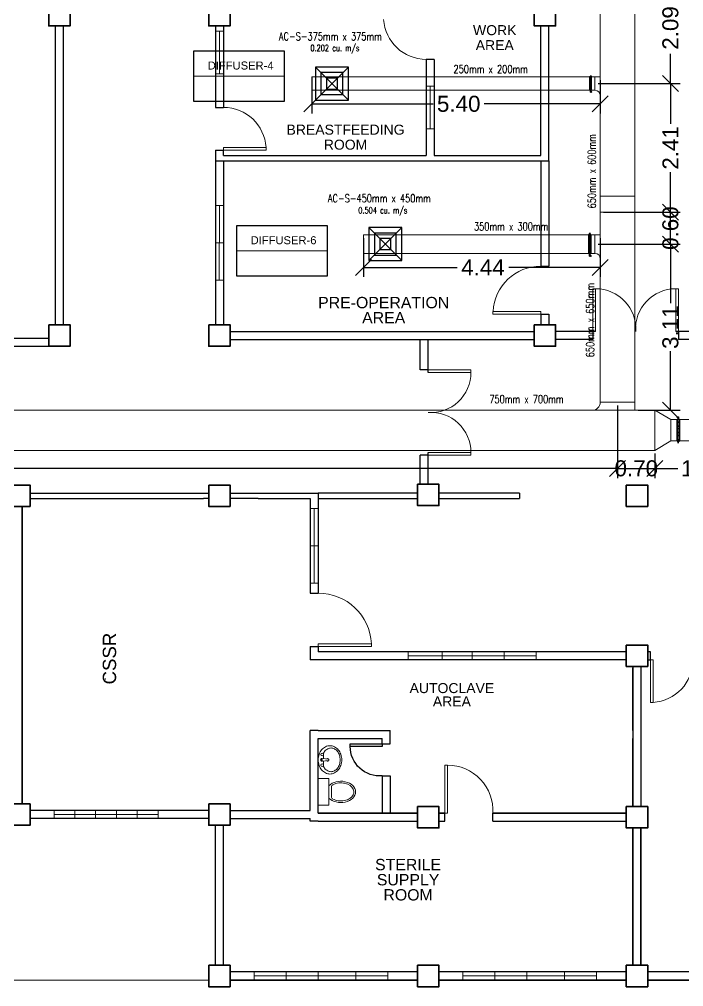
# Model space of a CAD drawing. Header units: millimetres. Extents: x -116 to 421, y 1 to 342.
# Drawn here: x -60.28 to -47.83, y 241.16 to 259.29 of the extents above; entities that cross this region are included whole.
import ezdxf

# ---------------------------------------------------------------- set-up
doc = ezdxf.new("R2010")
doc.units = ezdxf.units.MM
doc.header["$MEASUREMENT"] = 0
for name, color, linetype in [('A.C.VOLUM DAMPER', 7, 'Continuous'), ('diffuser', 7, 'Continuous'), ('ducting label', 7, 'Continuous'), ('label', 7, 'Continuous'), ('Legends', 7, 'Continuous')]:
    doc.layers.add(name, color=color, linetype=linetype)
doc.layers.add('ahu line', color=7, linetype='Continuous', lineweight=20)
doc.styles.add('Arch-Dim', font='simplex.shx', dxfattribs={"width": 0.75})
doc.styles.add('arial', font='arial.ttf')
doc.styles.get("Standard").update_dxf_attribs({"font": 'arial.ttf'})
doc.styles.add('SWISSLT175', font='swissl.ttf', dxfattribs={"height": 0.175})
doc.dimstyles.new('Copy of dimension', dxfattribs={"dimtxt": 0.3, "dimasz": 0.3, "dimexe": 0.18, "dimexo": 0.0625, "dimgap": 0.09, "dimtad": 0, "dimzin": 0, "dimdsep": 46, "dimtxsty": 'Standard', "dimblk": 'OBLIQUE', "dimcen": 0.09, "dimclrd": 256, "dimclre": 256, "dimclrt": 256, "dimadec": 0, "dimazin": 0, "dimtfac": 1, "dimtofl": 0, "dimtmove": 0, "dimatfit": 3, "dimldrblk": 'OBLIQUE', "dimfxl": 1, "dimtolj": 1, "dimtzin": 0, "dimarcsym": 0})

# ---------------------------------------------------------------- blocks, each defined once
blk = doc.blocks.new('door-.60m')
at = {"color": 8, "ltscale": 0.03}
blk.add_lwpolyline([(0, 0), (0.05, 0), (0.05, 0.6), (0, 0.6)], close=True, dxfattribs=at)
blk.add_arc((0.05, 0.048), 0.552, 355.0209, 90, dxfattribs=at)
blk = doc.blocks.new('AC-S-12')
at = {"layer": 'diffuser'}
for p, q in [((-0.15, 0.15), (0.15, -0.15)), ((0.15, 0.15), (-0.15, -0.15)), ((-0.15, 0.15), (-0.15, -0.15)), ((0.15, 0.15), (-0.15, 0.15)), ((-0.1, 0.1), (-0.1, -0.1)), ((0.1, 0.1), (-0.1, 0.1)), ((0.1, -0.1), (0.1, 0.1)), ((0.15, -0.15), (0.15, 0.15)), ((-0.05, 0.05), (-0.05, -0.05)), ((0.05, 0.05), (-0.05, 0.05)), ((0.05, -0.05), (0.05, 0.05)), ((-0.05, -0.05), (0.05, -0.05)), ((-0.15, -0.15), (0.15, -0.15)), ((-0.1, -0.1), (0.1, -0.1))]:
    blk.add_line(p, q, dxfattribs=at)
for points in [[(-0.3582, 0.3582, 0, 0.0447, 0), (-0.2951, 0.295, 0, 0, 0), (-0.15, 0.15, 0, 0, 0)], [(0.3582, 0.3582, 0, 0.0447, 0), (0.2951, 0.295, 0, 0, 0), (0.15, 0.15, 0, 0, 0)], [(-0.3582, -0.3582, 0, 0.0447, 0), (-0.2951, -0.295, 0, 0, 0), (-0.15, -0.15, 0, 0, 0)], [(0.3582, -0.3582, 0, 0.0447, 0), (0.2951, -0.295, 0, 0, 0), (0.15, -0.15, 0, 0, 0)]]:
    blk.add_lwpolyline(points, format="xyseb", dxfattribs=at)
blk = doc.blocks.new('fcu')
at = {"layer": 'diffuser', "color": 7, "xscale": 2.052644456280903, "yscale": 2.052644456280903, "zscale": 2.052644456280903}
blk.add_blockref('AC-S-12', (0, 0), dxfattribs=at)
blk = doc.blocks.new('_Oblique')
at = {"color": 0, "linetype": 'ByBlock', "lineweight": -2}
blk.add_line((-0.5, -0.5), (0.5, 0.5), dxfattribs=at)
blk = doc.blocks.new('*D15')
at = {"layer": 'Defpoints', "color": 0, "transparency": 16777216}
for p in [(-49.066, 252.109), (-79.103, 251.209), (-49.066, 250.87)]:
    blk.add_point(p, dxfattribs=at)
at = {"layer": 'diffuser', "lineweight": -2, "transparency": 16777216}
for p, q in [((-49.066, 252.047), (-49.066, 250.69)), ((-79.103, 251.147), (-79.103, 250.69)), ((-79.103, 250.87), (-64.68, 250.87)), ((-49.066, 250.87), (-63.489, 250.87))]:
    blk.add_line(p, q, dxfattribs=at)
at = {"layer": 'diffuser', "lineweight": -2, "transparency": 16777216, "xscale": 0.3, "yscale": 0.3, "zscale": 0.3, "rotation": 180}
blk.add_blockref('_Oblique', (-79.103, 250.87), dxfattribs=at)
at = {"layer": 'diffuser', "lineweight": -2, "transparency": 16777216, "xscale": 0.3, "yscale": 0.3, "zscale": 0.3}
blk.add_blockref('_Oblique', (-49.066, 250.87), dxfattribs=at)
at = {"layer": 'diffuser', "transparency": 16777216, "insert": (-64.085, 250.87), "char_height": 0.3, "attachment_point": 5}
blk.add_mtext('\\A1;30.04', dxfattribs=at)
blk = doc.blocks.new('*D16')
at = {"layer": 'Defpoints', "color": 0, "transparency": 16777216}
for p in [(-49.066, 252.109), (-48.366, 251.209), (-48.366, 250.87)]:
    blk.add_point(p, dxfattribs=at)
at = {"layer": 'diffuser', "lineweight": -2, "transparency": 16777216}
for p, q in [((-49.066, 252.047), (-49.066, 250.69)), ((-48.366, 251.147), (-48.366, 250.69)), ((-49.066, 250.87), (-48.366, 250.87))]:
    blk.add_line(p, q, dxfattribs=at)
at = {"layer": 'diffuser', "lineweight": -2, "transparency": 16777216, "xscale": 0.3, "yscale": 0.3, "zscale": 0.3, "rotation": 180}
blk.add_blockref('_Oblique', (-49.066, 250.87), dxfattribs=at)
at = {"layer": 'diffuser', "lineweight": -2, "transparency": 16777216, "xscale": 0.3, "yscale": 0.3, "zscale": 0.3}
blk.add_blockref('_Oblique', (-48.366, 250.87), dxfattribs=at)
at = {"layer": 'diffuser', "transparency": 16777216, "insert": (-48.716, 250.87), "char_height": 0.3, "attachment_point": 5}
blk.add_mtext('\\A1;0.70', dxfattribs=at)
blk = doc.blocks.new('*D17')
at = {"layer": 'Defpoints', "color": 0, "transparency": 16777216}
for p in [(-46.575, 251.284), (-48.366, 251.209), (-46.575, 250.87)]:
    blk.add_point(p, dxfattribs=at)
at = {"layer": 'diffuser', "lineweight": -2, "transparency": 16777216}
for p, q in [((-48.366, 251.147), (-48.366, 250.69)), ((-46.575, 251.222), (-46.575, 250.69)), ((-48.366, 250.87), (-47.936, 250.87)), ((-46.575, 250.87), (-47.005, 250.87))]:
    blk.add_line(p, q, dxfattribs=at)
at = {"layer": 'diffuser', "lineweight": -2, "transparency": 16777216, "xscale": 0.3, "yscale": 0.3, "zscale": 0.3, "rotation": 180}
blk.add_blockref('_Oblique', (-48.366, 250.87), dxfattribs=at)
at = {"layer": 'diffuser', "lineweight": -2, "transparency": 16777216, "xscale": 0.3, "yscale": 0.3, "zscale": 0.3}
blk.add_blockref('_Oblique', (-46.575, 250.87), dxfattribs=at)
at = {"layer": 'diffuser', "transparency": 16777216, "insert": (-47.47, 250.87), "char_height": 0.3, "attachment_point": 5}
blk.add_mtext('\\A1;1.79', dxfattribs=at)
blk = doc.blocks.new('*D20')
at = {"layer": 'Defpoints', "color": 0, "transparency": 16777216}
for p in [(-49.491, 255.074), (-48.076, 255.074), (-48.741, 251.959)]:
    blk.add_point(p, dxfattribs=at)
at = {"layer": 'diffuser', "lineweight": -2, "transparency": 16777216}
for p, q in [((-49.428, 255.074), (-47.896, 255.074)), ((-48.076, 255.074), (-48.076, 253.967)), ((-48.076, 251.959), (-48.076, 253.066)), ((-48.678, 251.959), (-47.896, 251.959))]:
    blk.add_line(p, q, dxfattribs=at)
at = {"layer": 'diffuser', "lineweight": -2, "transparency": 16777216, "xscale": 0.3, "yscale": 0.3, "zscale": 0.3}
for p, rotation in [((-48.076, 255.074), 90), ((-48.076, 251.959), 270)]:
    blk.add_blockref('_Oblique', p, dxfattribs=dict(at, rotation=rotation))
at = {"layer": 'diffuser', "transparency": 16777216, "insert": (-48.076, 253.517), "char_height": 0.3, "attachment_point": 5, "rotation": 90}
blk.add_mtext('\\A1;3.11', dxfattribs=at)
blk = doc.blocks.new('*D21')
at = {"layer": 'Defpoints', "color": 0, "transparency": 16777216}
for p in [(-53.831, 255.249), (-49.391, 255.249), (-53.831, 254.638)]:
    blk.add_point(p, dxfattribs=at)
at = {"layer": 'diffuser', "lineweight": -2, "transparency": 16777216}
for p, q in [((-53.831, 255.187), (-53.831, 254.458)), ((-49.391, 255.187), (-49.391, 254.458)), ((-53.831, 254.638), (-52.075, 254.638)), ((-49.391, 254.638), (-51.105, 254.638))]:
    blk.add_line(p, q, dxfattribs=at)
at = {"layer": 'diffuser', "lineweight": -2, "transparency": 16777216, "xscale": 0.3, "yscale": 0.3, "zscale": 0.3, "rotation": 180}
blk.add_blockref('_Oblique', (-53.831, 254.638), dxfattribs=at)
at = {"layer": 'diffuser', "lineweight": -2, "transparency": 16777216, "xscale": 0.3, "yscale": 0.3, "zscale": 0.3}
blk.add_blockref('_Oblique', (-49.391, 254.638), dxfattribs=at)
at = {"layer": 'diffuser', "transparency": 16777216, "insert": (-51.59, 254.638), "char_height": 0.3, "attachment_point": 5}
blk.add_mtext('\\A1;4.44', dxfattribs=at)
blk = doc.blocks.new('*D22')
at = {"layer": 'Defpoints', "color": 0, "transparency": 16777216}
for p in [(-49.391, 255.671), (-48.076, 255.671), (-49.391, 255.074)]:
    blk.add_point(p, dxfattribs=at)
at = {"layer": 'diffuser', "lineweight": -2, "transparency": 16777216}
for p, q in [((-49.328, 255.671), (-47.896, 255.671)), ((-48.076, 255.074), (-48.076, 255.671)), ((-49.328, 255.074), (-47.896, 255.074))]:
    blk.add_line(p, q, dxfattribs=at)
at = {"layer": 'diffuser', "lineweight": -2, "transparency": 16777216, "xscale": 0.3, "yscale": 0.3, "zscale": 0.3}
for p, rotation in [((-48.076, 255.671), 90), ((-48.076, 255.074), 270)]:
    blk.add_blockref('_Oblique', p, dxfattribs=dict(at, rotation=rotation))
at = {"layer": 'diffuser', "transparency": 16777216, "insert": (-48.076, 255.373), "char_height": 0.3, "attachment_point": 5, "rotation": 90}
blk.add_mtext('\\A1;0.60', dxfattribs=at)
blk = doc.blocks.new('*D23')
at = {"layer": 'Defpoints', "color": 0, "transparency": 16777216}
for p in [(-49.491, 258.081), (-48.076, 258.081), (-49.391, 255.671)]:
    blk.add_point(p, dxfattribs=at)
at = {"layer": 'diffuser', "lineweight": -2, "transparency": 16777216}
for p, q in [((-49.428, 258.081), (-47.896, 258.081)), ((-48.076, 258.081), (-48.076, 257.329)), ((-48.076, 255.671), (-48.076, 256.423)), ((-49.328, 255.671), (-47.896, 255.671))]:
    blk.add_line(p, q, dxfattribs=at)
at = {"layer": 'diffuser', "lineweight": -2, "transparency": 16777216, "xscale": 0.3, "yscale": 0.3, "zscale": 0.3}
for p, rotation in [((-48.076, 258.081), 90), ((-48.076, 255.671), 270)]:
    blk.add_blockref('_Oblique', p, dxfattribs=dict(at, rotation=rotation))
at = {"layer": 'diffuser', "transparency": 16777216, "insert": (-48.076, 256.876), "char_height": 0.3, "attachment_point": 5, "rotation": 90}
blk.add_mtext('\\A1;2.41', dxfattribs=at)
blk = doc.blocks.new('*D24')
at = {"layer": 'Defpoints', "color": 0, "transparency": 16777216}
for p in [(-54.795, 258.206), (-49.391, 258.206), (-54.795, 257.701)]:
    blk.add_point(p, dxfattribs=at)
at = {"layer": 'diffuser', "lineweight": -2, "transparency": 16777216}
for p, q in [((-54.795, 258.143), (-54.795, 257.521)), ((-49.391, 258.143), (-49.391, 257.521)), ((-54.795, 257.701), (-52.523, 257.701)), ((-49.391, 257.701), (-51.565, 257.701))]:
    blk.add_line(p, q, dxfattribs=at)
at = {"layer": 'diffuser', "lineweight": -2, "transparency": 16777216, "xscale": 0.3, "yscale": 0.3, "zscale": 0.3, "rotation": 180}
blk.add_blockref('_Oblique', (-54.795, 257.701), dxfattribs=at)
at = {"layer": 'diffuser', "lineweight": -2, "transparency": 16777216, "xscale": 0.3, "yscale": 0.3, "zscale": 0.3}
blk.add_blockref('_Oblique', (-49.391, 257.701), dxfattribs=at)
at = {"layer": 'diffuser', "transparency": 16777216, "insert": (-52.044, 257.701), "char_height": 0.3, "attachment_point": 5}
blk.add_mtext('\\A1;5.40', dxfattribs=at)
blk = doc.blocks.new('*D25')
at = {"layer": 'Defpoints', "color": 0, "transparency": 16777216}
for p in [(-49.491, 260.167), (-48.076, 260.167), (-49.491, 258.081)]:
    blk.add_point(p, dxfattribs=at)
at = {"layer": 'diffuser', "lineweight": -2, "transparency": 16777216}
for p, q in [((-49.428, 260.167), (-47.896, 260.167)), ((-48.076, 260.167), (-48.076, 259.606)), ((-48.076, 258.081), (-48.076, 258.641)), ((-49.428, 258.081), (-47.896, 258.081))]:
    blk.add_line(p, q, dxfattribs=at)
at = {"layer": 'diffuser', "lineweight": -2, "transparency": 16777216, "xscale": 0.3, "yscale": 0.3, "zscale": 0.3}
for p, rotation in [((-48.076, 260.167), 90), ((-48.076, 258.081), 270)]:
    blk.add_blockref('_Oblique', p, dxfattribs=dict(at, rotation=rotation))
at = {"layer": 'diffuser', "transparency": 16777216, "insert": (-48.076, 259.124), "char_height": 0.3, "attachment_point": 5, "rotation": 90}
blk.add_mtext('\\A1;2.09', dxfattribs=at)

msp = doc.modelspace()

# ---------------------------------------------------------------- hatches: boundary and pattern name
at = {"layer": 'A.C.VOLUM DAMPER'}
h = msp.add_hatch(dxfattribs=at)
h.set_pattern_fill('ANSI31', color=256, scale=0.001864, angle=-90, style=0)
h.set_pattern_definition([(315, (-479.22821218, 16.60173164), (0.00016477009232, 0.00016477009232), [])])
h.paths.add_polyline_path([(-49.569, 257.945), (-49.564, 257.945), (-49.564, 257.956), (-49.581, 257.956), (-49.581, 257.945), (-49.576, 257.945), (-49.576, 257.918), (-49.552, 257.918), (-49.552, 257.924), (-49.569, 257.924)])
h = msp.add_hatch(dxfattribs=at)
h.set_pattern_fill('ANSI31', color=256, scale=0.002646, angle=-90, style=0)
h.set_pattern_definition([(315, (-659.5349288, -87.73103882), (0.00023391046708, 0.00023391046708), [])])
h.paths.add_polyline_path([(-49.583, 254.884), (-49.576, 254.884), (-49.576, 254.899), (-49.6, 254.899), (-49.6, 254.884), (-49.593, 254.884), (-49.593, 254.846), (-49.559, 254.846), (-49.559, 254.854), (-49.583, 254.854)])
h = msp.add_hatch(dxfattribs=at)
h.set_pattern_fill('ANSI31', color=256, scale=0.002646, angle=-270, style=0)
h.set_pattern_definition([(135, (562.01715084, 594.4145248), (-0.00023391046708, -0.00023391046708), [])])
h.paths.add_polyline_path([(-47.935, 251.8), (-47.942, 251.8), (-47.942, 251.784), (-47.917, 251.784), (-47.917, 251.8), (-47.924, 251.8), (-47.924, 251.838), (-47.958, 251.838), (-47.958, 251.829), (-47.935, 251.829)])

# ---------------------------------------------------------------- linework, layer by layer
at = {"color": 8, "lineweight": 25}
for p, q in [((-59.603, 253.561), (-59.603, 259.161)), ((-59.453, 253.561), (-59.453, 259.161)), ((-56.603, 259.161), (-56.603, 257.635)), ((-56.453, 259.161), (-56.453, 257.635)), ((-50.503, 256.935), (-50.503, 259.161)), ((-50.353, 256.935), (-50.353, 259.161)), ((-52.653, 258.535), (-52.653, 256.735)), ((-52.503, 258.535), (-52.653, 258.535)), ((-52.503, 258.535), (-52.503, 256.735)), ((-56.603, 257.635), (-56.453, 257.635)), ((-50.503, 256.735), (-50.503, 256.935)), ((-50.353, 256.635), (-50.353, 256.935)), ((-56.603, 256.835), (-56.603, 256.635)), ((-56.603, 256.835), (-56.453, 256.835)), ((-56.453, 256.735), (-56.453, 256.835)), ((-56.453, 256.735), (-52.653, 256.735)), ((-52.503, 256.735), (-50.503, 256.735)), ((-56.603, 256.635), (-50.353, 256.635)), ((-56.603, 256.635), (-56.603, 253.561)), ((-56.453, 256.635), (-56.453, 253.561)), ((-50.503, 256.635), (-50.503, 254.661)), ((-50.353, 256.635), (-50.353, 254.661)), ((-50.503, 254.661), (-50.353, 254.661)), ((-50.503, 253.761), (-50.503, 253.561)), ((-50.503, 253.761), (-50.353, 253.761)), ((-50.353, 253.761), (-50.353, 253.561)), ((-56.328, 253.436), (-50.628, 253.436)), ((-49.478, 253.436), (-50.228, 253.436)), ((-49.528, 253.436), (-49.528, 253.286)), ((-47.228, 253.436), (-47.978, 253.436)), ((-47.928, 253.436), (-47.928, 253.286)), ((-61.41, 253.311), (-59.728, 253.311)), ((-56.328, 253.286), (-50.628, 253.286)), ((-52.766, 252.719), (-52.766, 253.286)), ((-52.616, 252.669), (-52.616, 253.286)), ((-49.528, 253.286), (-50.228, 253.286)), ((-47.228, 253.286), (-47.928, 253.286)), ((-61.36, 253.161), (-59.728, 253.161)), ((-52.616, 252.719), (-52.766, 252.719)), ((-52.766, 250.575), (-52.766, 251.119)), ((-52.616, 251.119), (-52.766, 251.119)), ((-52.616, 250.575), (-52.616, 251.169)), ((-60.078, 250.409), (-57.128, 250.409)), ((-57.128, 250.409), (-56.728, 250.409)), ((-56.328, 250.409), (-54.828, 250.409)), ((-54.828, 250.409), (-54.678, 250.409)), ((-54.678, 250.409), (-54.678, 248.534)), ((-52.816, 250.409), (-54.678, 250.409)), ((-50.903, 250.409), (-52.416, 250.409)), ((-50.903, 250.409), (-50.903, 250.309)), ((-60.228, 250.159), (-60.228, 247.184)), ((-60.228, 244.584), (-60.228, 250.159)), ((-60.228, 250.159), (-60.228, 244.584)), ((-60.078, 250.309), (-56.828, 250.309)), ((-56.728, 250.309), (-56.828, 250.309)), ((-55.803, 250.309), (-56.328, 250.309)), ((-55.803, 250.309), (-54.828, 250.309)), ((-54.828, 250.309), (-54.828, 248.534)), ((-54.678, 250.309), (-52.816, 250.309)), ((-52.416, 250.309), (-50.903, 250.309)), ((-60.228, 248.559), (-60.228, 246.459)), ((-54.828, 248.534), (-54.678, 248.534)), ((-54.828, 247.534), (-54.828, 247.434)), ((-54.828, 247.534), (-54.678, 247.534)), ((-54.828, 247.434), (-54.828, 247.284)), ((-54.678, 247.534), (-54.678, 247.443)), ((-54.678, 247.443), (-54.678, 247.434)), ((-48.903, 247.434), (-54.678, 247.434)), ((-48.453, 247.434), (-48.503, 247.434)), ((-48.453, 247.284), (-48.453, 247.434)), ((-54.678, 247.284), (-54.828, 247.284)), ((-48.903, 247.284), (-54.678, 247.284)), ((-48.503, 247.284), (-48.453, 247.284)), ((-48.778, 247.159), (-48.778, 245.584)), ((-48.778, 245.959), (-48.778, 247.134)), ((-48.628, 247.159), (-48.628, 245.584)), ((-48.628, 247.134), (-48.628, 244.534)), ((-54.828, 244.459), (-54.828, 245.959)), ((-54.678, 245.959), (-54.828, 245.959)), ((-54.678, 244.409), (-54.678, 245.809)), ((-48.778, 244.534), (-48.778, 245.809)), ((-48.778, 245.584), (-48.778, 244.534)), ((-48.628, 245.584), (-48.628, 244.534)), ((-56.728, 244.459), (-60.078, 244.459)), ((-56.328, 244.459), (-54.828, 244.459)), ((-54.678, 244.409), (-52.816, 244.409)), ((-52.816, 244.409), (-54.678, 244.409)), ((-52.416, 244.409), (-52.303, 244.409)), ((-52.303, 244.409), (-52.416, 244.409)), ((-52.303, 244.259), (-52.303, 244.409)), ((-51.403, 244.409), (-50.128, 244.409)), ((-51.403, 244.259), (-51.403, 244.409)), ((-48.903, 244.409), (-51.403, 244.409)), ((-50.128, 244.409), (-48.903, 244.409)), ((-56.728, 244.309), (-60.078, 244.309)), ((-56.603, 241.559), (-56.603, 244.184)), ((-56.453, 241.559), (-56.453, 244.184)), ((-56.328, 244.309), (-54.828, 244.309)), ((-54.828, 244.259), (-54.828, 244.309)), ((-54.678, 244.259), (-54.828, 244.259)), ((-54.678, 244.259), (-52.816, 244.259)), ((-52.416, 244.259), (-52.303, 244.259)), ((-51.403, 244.259), (-48.903, 244.259)), ((-48.778, 244.134), (-48.778, 241.559)), ((-48.778, 241.559), (-48.778, 244.134)), ((-48.628, 244.134), (-48.628, 241.559)), ((-48.628, 241.559), (-48.628, 244.134)), ((-48.778, 243.434), (-48.778, 241.559)), ((-52.816, 241.434), (-56.328, 241.434)), ((-52.816, 241.284), (-56.328, 241.284)), ((-56.328, 241.284), (-52.816, 241.284)), ((-52.816, 241.284), (-54.828, 241.284)), ((-52.816, 241.434), (-54.678, 241.434)), ((-48.903, 241.434), (-52.416, 241.434)), ((-48.903, 241.434), (-52.416, 241.434)), ((-48.903, 241.284), (-52.416, 241.284)), ((-48.903, 241.284), (-52.416, 241.284)), ((-52.416, 241.284), (-48.903, 241.284)), ((-45.478, 241.434), (-48.503, 241.434)), ((-45.478, 241.284), (-48.503, 241.284)), ((-48.503, 241.284), (-45.478, 241.284))]:
    msp.add_line(p, q, dxfattribs=at)
at = {"color": 8, "lineweight": 9}
for p, q in [((-56.453, 259.061), (-56.603, 259.061)), ((-56.603, 259.061), (-56.603, 258.261)), ((-56.528, 258.261), (-56.528, 259.061)), ((-56.453, 259.161), (-56.453, 259.061)), ((-56.603, 258.261), (-56.453, 258.261)), ((-52.503, 258.035), (-52.653, 258.035)), ((-52.653, 258.035), (-52.653, 257.235)), ((-52.578, 257.235), (-52.578, 258.035)), ((-52.653, 257.235), (-52.503, 257.235)), ((-56.453, 255.798), (-56.601, 255.798)), ((-56.601, 255.798), (-56.601, 254.398)), ((-56.527, 255.798), (-56.531, 254.398)), ((-56.453, 255.098), (-56.453, 255.798)), ((-56.453, 255.098), (-56.601, 255.098)), ((-56.601, 254.398), (-56.455, 254.398)), ((-54.678, 250.122), (-54.826, 250.122)), ((-54.826, 250.122), (-54.826, 248.722)), ((-54.752, 250.122), (-54.756, 248.722)), ((-54.678, 249.422), (-54.678, 250.122)), ((-54.678, 249.422), (-54.826, 249.422)), ((-54.826, 248.722), (-54.68, 248.721)), ((-52.991, 247.284), (-52.991, 247.434)), ((-52.991, 247.434), (-50.591, 247.434)), ((-52.353, 247.284), (-52.353, 247.434)), ((-51.791, 247.284), (-51.791, 247.434)), ((-51.191, 247.284), (-51.191, 247.434)), ((-50.591, 247.434), (-50.591, 247.284)), ((-50.591, 247.359), (-52.991, 247.359)), ((-51.791, 247.284), (-52.991, 247.284)), ((-51.791, 247.284), (-50.591, 247.284)), ((-48.628, 247.159), (-48.628, 247.134)), ((-60.228, 246.184), (-60.228, 245.809)), ((-60.228, 245.809), (-60.228, 244.584)), ((-54.48, 245.424), (-54.602, 245.437)), ((-48.778, 245.434), (-48.778, 245.584)), ((-54.48, 245.395), (-54.602, 245.382)), ((-54.678, 245.059), (-54.478, 245.059)), ((-54.678, 244.559), (-54.678, 245.059)), ((-54.478, 245.059), (-54.478, 244.559)), ((-54.428, 244.9), (-54.428, 244.719)), ((-54.478, 244.559), (-54.678, 244.559)), ((-59.628, 244.459), (-60.078, 244.459)), ((-59.628, 244.459), (-59.628, 244.309)), ((-57.678, 244.384), (-59.628, 244.384)), ((-59.238, 244.309), (-59.238, 244.459)), ((-59.238, 244.459), (-58.848, 244.459)), ((-58.848, 244.459), (-58.848, 244.309)), ((-58.458, 244.309), (-58.458, 244.459)), ((-58.458, 244.459), (-58.068, 244.459)), ((-58.068, 244.459), (-58.068, 244.309)), ((-57.128, 244.459), (-57.728, 244.459)), ((-57.678, 244.309), (-57.678, 244.459)), ((-60.078, 244.309), (-59.628, 244.309)), ((-59.628, 244.309), (-57.728, 244.309)), ((-59.628, 244.309), (-59.238, 244.309)), ((-58.848, 244.309), (-58.458, 244.309)), ((-58.068, 244.309), (-57.678, 244.309)), ((-57.728, 244.309), (-56.978, 244.309)), ((-56.728, 241.284), (-72.053, 241.284)), ((-55.878, 241.284), (-55.878, 241.434)), ((-53.372, 241.359), (-55.878, 241.359)), ((-54.678, 241.284), (-55.878, 241.284)), ((-55.278, 241.284), (-55.278, 241.434)), ((-54.678, 241.434), (-54.678, 241.284)), ((-54.572, 241.434), (-53.372, 241.434)), ((-53.972, 241.434), (-53.972, 241.284)), ((-53.372, 241.434), (-53.372, 241.284)), ((-51.966, 241.284), (-51.966, 241.434)), ((-49.46, 241.359), (-51.966, 241.359)), ((-50.766, 241.284), (-51.966, 241.284)), ((-51.366, 241.284), (-51.366, 241.434)), ((-50.766, 241.434), (-50.766, 241.284)), ((-50.66, 241.434), (-49.46, 241.434)), ((-50.06, 241.434), (-50.06, 241.284)), ((-49.46, 241.434), (-49.46, 241.284)), ((-48.503, 241.434), (-47.778, 241.434))]:
    msp.add_line(p, q, dxfattribs=at)
at = {"color": 8, "lineweight": 13}
for p, q in [((-55.653, 256.885), (-56.453, 256.885)), ((-56.453, 256.835), (-56.453, 256.885)), ((-55.653, 256.835), (-55.653, 256.885)), ((-56.453, 256.835), (-55.653, 256.835)), ((-51.403, 253.811), (-50.503, 253.811)), ((-50.503, 253.761), (-51.403, 253.761)), ((-51.402, 253.811), (-51.402, 253.761)), ((-50.503, 253.761), (-50.503, 253.811)), ((-54.678, 247.584), (-54.678, 247.534)), ((-53.678, 247.584), (-54.678, 247.584)), ((-54.678, 247.584), (-54.678, 247.534)), ((-54.678, 247.534), (-53.678, 247.534)), ((-53.678, 247.534), (-53.678, 247.584)), ((-48.453, 247.284), (-48.403, 247.284)), ((-48.403, 247.284), (-48.453, 247.284)), ((-48.453, 247.284), (-48.453, 246.484)), ((-48.403, 246.484), (-48.403, 247.284)), ((-48.453, 246.484), (-48.403, 246.484))]:
    msp.add_line(p, q, dxfattribs=at)
at = {"color": 8, "lineweight": 25, "ltscale": 0.4}
for p, q in [((-54.678, 245.959), (-53.328, 245.959)), ((-54.678, 245.809), (-53.478, 245.809)), ((-54.678, 245.809), (-53.478, 245.809)), ((-53.478, 245.709), (-53.478, 245.809)), ((-53.328, 245.709), (-53.328, 245.959)), ((-53.478, 245.709), (-53.328, 245.709)), ((-53.478, 245.109), (-53.328, 245.109)), ((-53.478, 245.109), (-53.478, 244.409)), ((-53.328, 245.109), (-53.328, 244.409))]:
    msp.add_line(p, q, dxfattribs=at)
at = {"color": 8, "lineweight": 35}
for points in [[(-59.728, 259.561), (-59.328, 259.561), (-59.328, 259.161), (-59.728, 259.161)], [(-56.728, 259.561), (-56.328, 259.561), (-56.328, 259.161), (-56.728, 259.161)], [(-50.628, 259.561), (-50.228, 259.561), (-50.228, 259.161), (-50.628, 259.161)], [(-59.728, 253.561), (-59.328, 253.561), (-59.328, 253.161), (-59.728, 253.161)], [(-56.728, 253.561), (-56.328, 253.561), (-56.328, 253.161), (-56.728, 253.161)], [(-50.628, 253.561), (-50.228, 253.561), (-50.228, 253.161), (-50.628, 253.161)], [(-60.478, 250.559), (-60.078, 250.559), (-60.078, 250.159), (-60.478, 250.159)], [(-56.728, 250.559), (-56.328, 250.559), (-56.328, 250.159), (-56.728, 250.159)], [(-52.816, 250.575), (-52.416, 250.575), (-52.416, 250.175), (-52.816, 250.175)], [(-48.903, 250.559), (-48.503, 250.559), (-48.503, 250.159), (-48.903, 250.159)], [(-48.903, 247.559), (-48.503, 247.559), (-48.503, 247.159), (-48.903, 247.159)], [(-60.478, 244.584), (-60.078, 244.584), (-60.078, 244.184), (-60.478, 244.184)], [(-56.728, 244.584), (-56.328, 244.584), (-56.328, 244.184), (-56.728, 244.184)], [(-52.816, 244.534), (-52.416, 244.534), (-52.416, 244.134), (-52.816, 244.134)], [(-48.903, 244.534), (-48.503, 244.534), (-48.503, 244.134), (-48.903, 244.134)], [(-56.728, 241.559), (-56.328, 241.559), (-56.328, 241.159), (-56.728, 241.159)], [(-52.816, 241.559), (-52.416, 241.559), (-52.416, 241.159), (-52.816, 241.159)], [(-48.903, 241.559), (-48.503, 241.559), (-48.503, 241.159), (-48.903, 241.159)]]:
    msp.add_lwpolyline(points, close=True, dxfattribs=at)
at = {"color": 8, "lineweight": 9}
for points in [[(-56.603, 259.061), (-56.453, 259.061), (-56.453, 258.261), (-56.603, 258.261)], [(-52.653, 258.035), (-52.503, 258.035), (-52.503, 257.235), (-52.653, 257.235)], [(-56.601, 255.798), (-56.455, 255.798), (-56.455, 254.398), (-56.601, 254.398)], [(-54.826, 250.122), (-54.68, 250.122), (-54.68, 248.721), (-54.826, 248.721)], [(-50.591, 247.284), (-52.991, 247.284), (-52.991, 247.434), (-50.591, 247.434)], [(-52.991, 247.434), (-50.591, 247.434), (-50.591, 247.284), (-52.991, 247.284)], [(-59.628, 244.459), (-57.678, 244.459), (-57.678, 244.309), (-59.628, 244.309)], [(-55.878, 241.434), (-53.372, 241.434), (-53.372, 241.284), (-55.878, 241.284)], [(-51.966, 241.434), (-49.46, 241.434), (-49.46, 241.284), (-51.966, 241.284)]]:
    msp.add_lwpolyline(points, close=True, dxfattribs=at)
at = {"color": 8, "lineweight": 13, "ltscale": 0.03}
for points in [[(-49.528, 253.436), (-49.478, 253.436), (-49.478, 254.236), (-49.528, 254.236)], [(-47.928, 253.436), (-47.978, 253.436), (-47.978, 254.236), (-47.928, 254.236)], [(-52.616, 252.719), (-52.616, 252.669), (-51.816, 252.669), (-51.816, 252.719)], [(-52.616, 251.119), (-52.616, 251.169), (-51.816, 251.169), (-51.816, 251.119)], [(-52.303, 244.409), (-52.253, 244.409), (-52.253, 245.309), (-52.303, 245.309)]]:
    msp.add_lwpolyline(points, close=True, dxfattribs=at)
at = {"color": 8, "lineweight": 9}
msp.add_lwpolyline([(-54.457, 245.674, -0.11576), (-54.375, 245.655, -0.104047), (-54.301, 245.597, -0.090875), (-54.254, 245.513, -0.083344), (-54.236, 245.409, -0.083344), (-54.254, 245.306, -0.090875), (-54.301, 245.222, -0.104047), (-54.375, 245.164, -0.11576), (-54.457, 245.144, -0.11576), (-54.54, 245.164, -0.104047), (-54.614, 245.222, -0.090875), (-54.661, 245.306, -0.083344), (-54.678, 245.409, -0.083344), (-54.661, 245.513, -0.090875), (-54.614, 245.597, -0.104047), (-54.54, 245.655, -0.11576)], format="xyb", close=True, dxfattribs=at)
for points in [[(-54.436, 245.632, -0.124838), (-54.374, 245.616, -0.105788), (-54.316, 245.567, -0.086697), (-54.28, 245.497, -0.076776), (-54.266, 245.409, -0.076776), (-54.28, 245.322, -0.086697), (-54.316, 245.252, -0.105788), (-54.374, 245.203, -0.124838), (-54.436, 245.187, -0.124838), (-54.499, 245.203, -0.105788), (-54.557, 245.252, -0.040067), (-54.576, 245.283), (-54.576, 245.385, -0.040067)], [(-54.576, 245.434), (-54.576, 245.536, -0.040067), (-54.557, 245.567, -0.105788), (-54.499, 245.616, -0.124838), (-54.436, 245.632, -0.124838)]]:
    msp.add_lwpolyline(points, format="xyb", dxfattribs=at)
for centre, radius in [((-54.605, 245.511), 0.0255), ((-54.605, 245.308), 0.0255), ((-54.612, 245.409), 0.0095)]:
    msp.add_circle(centre, radius, dxfattribs=at)
at = {"color": 8, "lineweight": 13}
for centre, radius, start, end in [((-52.653, 259.335), 0.8, 183.5833, 270), ((-56.453, 256.835), 0.8, 3.5833, 90), ((-50.503, 253.761), 0.9, 90, 176.8153), ((-54.678, 247.534), 1, 2.866, 90), ((-48.453, 247.284), 0.8, 273.5833, 0)]:
    msp.add_arc(centre, radius, start, end, dxfattribs=at)
at = {"color": 8, "lineweight": 13, "ltscale": 0.03}
for centre, radius, start, end in [((-49.478, 253.485), 0.752, 356.3048, 90), ((-47.978, 253.485), 0.752, 90, 183.6952), ((-52.567, 252.669), 0.752, 266.3048, 0), ((-52.567, 251.169), 0.752, 0, 93.6952), ((-52.253, 244.458), 0.851, 356.7268, 90)]:
    msp.add_arc(centre, radius, start, end, dxfattribs=at)
at = {"color": 8, "lineweight": 9}
for centre, radius, start, end in [((-54.605, 245.409), 0.028, 83.7545, 276.2455), ((-54.503, 245.409), 0.025, 36.3068, 131.2022), ((-54.574, 245.409), 0.0948, 351.2026, 8.7974), ((-54.503, 245.409), 0.025, 228.7978, 323.6932), ((-54.503, 245.409), 0.025, 341.3793, 18.6207), ((-54.378, 244.9), 0.05, 118.1501, 180), ((-54.378, 244.719), 0.05, 180, 241.9916)]:
    msp.add_arc(centre, radius, start, end, dxfattribs=at)
at = {"color": 8, "lineweight": 9, "extrusion": (0, 0, -1)}
msp.add_ellipse((-54.253, 244.809), major_axis=(-0.275, 0), ratio=0.727273, start_param=0.612555, end_param=5.670631, dxfattribs=at)
at = {"color": 8, "lineweight": 9}
msp.add_open_spline([(-54.402, 244.944), (-54.386, 244.953), (-54.367, 244.96), (-54.276, 244.987), (-54.189, 244.982), (-54.058, 244.924), (-54.016, 244.874), (-54.003, 244.776), (-54.029, 244.724), (-54.14, 244.65), (-54.224, 244.632), (-54.337, 244.648), (-54.372, 244.659), (-54.402, 244.675)], degree=3, knots=[0.937253, 0.937253, 0.937253, 0.937253, 1.185372, 1.185372, 2.113864, 2.113864, 3.042356, 3.042356, 3.970847, 3.970847, 4.899339, 4.899339, 5.346062, 5.346062, 5.346062, 5.346062], dxfattribs=at)
at = {"color": 8, "lineweight": 9, "ltscale": 0.3}
msp.add_point((-58.668, 246.924), dxfattribs=at)
at = {"layer": 'A.C.VOLUM DAMPER'}
for p, q in [((-49.591, 258.206), (-49.591, 257.956)), ((-49.555, 258.183), (-49.59, 258.162)), ((-49.555, 258.114), (-49.59, 258.135)), ((-49.581, 258.209), (-49.571, 258.219)), ((-49.581, 258.207), (-49.569, 258.219)), ((-49.581, 258.219), (-49.565, 258.219)), ((-49.581, 258.211), (-49.573, 258.219)), ((-49.581, 258.207), (-49.581, 258.219)), ((-49.581, 258.217), (-49.579, 258.219)), ((-49.581, 258.215), (-49.577, 258.219)), ((-49.581, 258.213), (-49.575, 258.219)), ((-49.581, 258.218), (-49.57, 258.207)), ((-49.581, 258.216), (-49.572, 258.207)), ((-49.581, 258.213), (-49.574, 258.207)), ((-49.581, 258.211), (-49.576, 258.207)), ((-49.581, 258.209), (-49.579, 258.207)), ((-49.58, 258.219), (-49.568, 258.207)), ((-49.579, 258.207), (-49.567, 258.219)), ((-49.578, 258.219), (-49.566, 258.207)), ((-49.577, 258.207), (-49.565, 258.218)), ((-49.576, 258.234), (-49.576, 258.219)), ((-49.576, 258.223), (-49.572, 258.219)), ((-49.576, 258.221), (-49.574, 258.219)), ((-49.576, 258.219), (-49.565, 258.208)), ((-49.576, 258.219), (-49.576, 258.219)), ((-49.575, 258.219), (-49.57, 258.224)), ((-49.574, 258.219), (-49.565, 258.21)), ((-49.574, 258.207), (-49.565, 258.216)), ((-49.573, 258.219), (-49.57, 258.222)), ((-49.572, 258.219), (-49.565, 258.212)), ((-49.572, 258.207), (-49.565, 258.214)), ((-49.572, 258.21), (-49.572, 257.956)), ((-49.571, 258.219), (-49.57, 258.22)), ((-49.57, 258.234), (-49.57, 258.219)), ((-49.57, 258.207), (-49.565, 258.212)), ((-49.569, 258.219), (-49.565, 258.214)), ((-49.568, 258.207), (-49.565, 258.21)), ((-49.567, 258.219), (-49.565, 258.216)), ((-49.566, 258.207), (-49.565, 258.208)), ((-49.565, 258.219), (-49.565, 258.207)), ((-49.565, 258.219), (-49.565, 258.218)), ((-49.553, 257.956), (-49.553, 258.206)), ((-49.555, 258.092), (-49.59, 258.072)), ((-49.555, 258.029), (-49.59, 258.05)), ((-49.555, 258.007), (-49.59, 257.986)), ((-49.581, 257.956), (-49.581, 257.945)), ((-49.564, 257.956), (-49.581, 257.956)), ((-49.581, 257.945), (-49.576, 257.945)), ((-49.576, 257.918), (-49.576, 257.945)), ((-49.569, 257.945), (-49.564, 257.945)), ((-49.569, 257.924), (-49.569, 257.945)), ((-49.564, 257.945), (-49.564, 257.956)), ((-49.552, 257.918), (-49.576, 257.918)), ((-49.552, 257.924), (-49.569, 257.924)), ((-49.552, 257.918), (-49.552, 257.924)), ((-49.615, 255.249), (-49.615, 254.899)), ((-49.563, 255.215), (-49.613, 255.185)), ((-49.6, 255.252), (-49.586, 255.266)), ((-49.6, 255.249), (-49.583, 255.266)), ((-49.6, 255.266), (-49.578, 255.266)), ((-49.6, 255.255), (-49.589, 255.266)), ((-49.6, 255.249), (-49.6, 255.266)), ((-49.6, 255.263), (-49.598, 255.266)), ((-49.6, 255.26), (-49.595, 255.266)), ((-49.6, 255.258), (-49.592, 255.266)), ((-49.6, 255.264), (-49.585, 255.249)), ((-49.6, 255.261), (-49.588, 255.249)), ((-49.6, 255.258), (-49.591, 255.249)), ((-49.6, 255.255), (-49.594, 255.249)), ((-49.6, 255.252), (-49.597, 255.249)), ((-49.6, 255.249), (-49.6, 255.249)), ((-49.599, 255.266), (-49.582, 255.249)), ((-49.597, 255.249), (-49.58, 255.266)), ((-49.596, 255.266), (-49.579, 255.249)), ((-49.594, 255.249), (-49.578, 255.265)), ((-49.593, 255.287), (-49.593, 255.266)), ((-49.593, 255.272), (-49.587, 255.266)), ((-49.593, 255.269), (-49.59, 255.266)), ((-49.593, 255.266), (-49.578, 255.251)), ((-49.593, 255.266), (-49.593, 255.266)), ((-49.592, 255.266), (-49.585, 255.273)), ((-49.591, 255.249), (-49.578, 255.262)), ((-49.59, 255.266), (-49.578, 255.253)), ((-49.589, 255.266), (-49.585, 255.27)), ((-49.588, 255.249), (-49.578, 255.259)), ((-49.588, 255.257), (-49.588, 255.249)), ((-49.588, 255.249), (-49.588, 254.899)), ((-49.587, 255.266), (-49.578, 255.256)), ((-49.586, 255.266), (-49.585, 255.267)), ((-49.585, 255.287), (-49.585, 255.266)), ((-49.585, 255.249), (-49.578, 255.256)), ((-49.584, 255.266), (-49.578, 255.259)), ((-49.582, 255.249), (-49.578, 255.254)), ((-49.581, 255.266), (-49.578, 255.262)), ((-49.579, 255.249), (-49.578, 255.251)), ((-49.578, 255.266), (-49.578, 255.249)), ((-49.578, 255.266), (-49.578, 255.265)), ((-49.561, 254.899), (-49.561, 255.249)), ((-49.563, 255.118), (-49.613, 255.148)), ((-49.563, 255.087), (-49.613, 255.057)), ((-49.563, 254.997), (-49.613, 255.026)), ((-49.563, 254.966), (-49.613, 254.936)), ((-49.6, 254.899), (-49.6, 254.884)), ((-49.6, 254.884), (-49.593, 254.884)), ((-49.593, 254.846), (-49.593, 254.884)), ((-49.583, 254.884), (-49.576, 254.884)), ((-49.583, 254.854), (-49.583, 254.884)), ((-49.559, 254.854), (-49.583, 254.854)), ((-49.576, 254.884), (-49.576, 254.899)), ((-49.559, 254.846), (-49.593, 254.846)), ((-47.958, 251.838), (-47.924, 251.838)), ((-47.958, 251.829), (-47.935, 251.829)), ((-47.957, 251.784), (-47.957, 251.384)), ((-47.935, 251.8), (-47.942, 251.8)), ((-47.942, 251.8), (-47.942, 251.784)), ((-47.935, 251.829), (-47.935, 251.8)), ((-47.93, 251.379), (-47.93, 251.784)), ((-47.924, 251.838), (-47.924, 251.8)), ((-47.917, 251.8), (-47.924, 251.8)), ((-47.917, 251.784), (-47.917, 251.8)), ((-47.903, 251.384), (-47.903, 251.784)), ((-47.954, 251.718), (-47.905, 251.747)), ((-47.954, 251.687), (-47.905, 251.657)), ((-47.954, 251.597), (-47.905, 251.626)), ((-47.954, 251.566), (-47.905, 251.536)), ((-47.954, 251.469), (-47.905, 251.498)), ((-47.954, 251.426), (-47.905, 251.396)), ((-47.93, 251.384), (-47.94, 251.374)), ((-47.927, 251.384), (-47.94, 251.371)), ((-47.924, 251.384), (-47.94, 251.368)), ((-47.938, 251.384), (-47.94, 251.383)), ((-47.936, 251.384), (-47.94, 251.38)), ((-47.933, 251.384), (-47.94, 251.377)), ((-47.94, 251.368), (-47.94, 251.384)), ((-47.925, 251.368), (-47.94, 251.383)), ((-47.928, 251.368), (-47.94, 251.38)), ((-47.931, 251.368), (-47.94, 251.377)), ((-47.934, 251.368), (-47.94, 251.374)), ((-47.937, 251.368), (-47.94, 251.371)), ((-47.918, 251.368), (-47.94, 251.368)), ((-47.94, 251.368), (-47.94, 251.368)), ((-47.922, 251.368), (-47.939, 251.384)), ((-47.921, 251.384), (-47.937, 251.368)), ((-47.919, 251.368), (-47.936, 251.384)), ((-47.918, 251.384), (-47.934, 251.368)), ((-47.918, 251.369), (-47.933, 251.384)), ((-47.929, 251.368), (-47.933, 251.363)), ((-47.926, 251.368), (-47.933, 251.36)), ((-47.933, 251.346), (-47.933, 251.368)), ((-47.932, 251.368), (-47.933, 251.366)), ((-47.918, 251.382), (-47.932, 251.368)), ((-47.925, 251.361), (-47.931, 251.368)), ((-47.918, 251.372), (-47.93, 251.384)), ((-47.918, 251.379), (-47.929, 251.368)), ((-47.925, 251.364), (-47.928, 251.368)), ((-47.918, 251.375), (-47.927, 251.384)), ((-47.918, 251.376), (-47.926, 251.368)), ((-47.925, 251.346), (-47.925, 251.368)), ((-47.925, 251.367), (-47.925, 251.368)), ((-47.918, 251.378), (-47.924, 251.384)), ((-47.918, 251.373), (-47.923, 251.368)), ((-47.918, 251.381), (-47.921, 251.384)), ((-47.918, 251.37), (-47.92, 251.368)), ((-47.918, 251.384), (-47.918, 251.368)), ((-47.918, 251.384), (-47.918, 251.384))]:
    msp.add_line(p, q, dxfattribs=at)
at = {"layer": 'A.C.VOLUM DAMPER', "extrusion": (0, 0, -1)}
for centre, major_axis, start_param, end_param in [((-49.572, 258.172), (0.00251, 0.00251), 2.356195, 5.497787), ((-49.572, 258.125), (0.00251, 0.00251), 2.356195, 5.497787), ((-49.572, 258.172), (0.00251, -0.00251), 3.926991, 7.068583), ((-49.572, 258.125), (0.00251, -0.00251), 3.926991, 7.068583), ((-49.572, 258.082), (0.00251, 0.00251), 2.356194, 5.497787), ((-49.572, 258.039), (0.00251, -0.00251), 0.785398, 3.926991), ((-49.572, 257.997), (0.00251, 0.00251), 2.356195, 5.497787), ((-49.572, 258.082), (0.00251, -0.00251), 3.926991, 7.068583), ((-49.572, 258.039), (0.00251, -0.00251), 3.926991, 7.068583), ((-49.572, 257.997), (0.00251, -0.00251), 3.926991, 7.068583), ((-49.588, 255.2), (0.00356, 0.00356), 2.356195, 5.497787), ((-49.588, 255.133), (0.00356, 0.00356), 2.356195, 5.497787), ((-49.588, 255.072), (0.00356, 0.00356), 2.356194, 5.497787), ((-49.588, 255.2), (0.00356, -0.00356), 3.926991, 7.068583), ((-49.588, 255.133), (0.00356, -0.00356), 3.926991, 7.068583), ((-49.588, 255.072), (0.00356, -0.00356), 3.926991, 7.068583), ((-49.588, 255.012), (0.00356, -0.00356), 0.785398, 3.926991), ((-49.588, 254.951), (0.00356, 0.00356), 2.356195, 5.497787), ((-49.588, 255.012), (0.00356, -0.00356), 3.926991, 7.068583), ((-49.588, 254.951), (0.00356, -0.00356), 3.926991, 7.068583), ((-47.93, 251.733), (-0.00356, 0.00356), 3.926991, 7.068583), ((-47.93, 251.672), (-0.00356, 0.00356), 3.926991, 7.068583), ((-47.93, 251.611), (-0.00356, 0.00356), 3.926991, 7.068583), ((-47.93, 251.733), (-0.00356, -0.00356), 2.356195, 5.497787), ((-47.93, 251.672), (-0.00356, 0.00356), 0.785398, 3.926991), ((-47.93, 251.611), (-0.00356, -0.00356), 2.356194, 5.497787), ((-47.93, 251.551), (-0.00356, 0.00356), 3.926991, 7.068583), ((-47.93, 251.484), (-0.00356, 0.00356), 3.926991, 7.068583), ((-47.93, 251.411), (-0.00356, 0.00356), 3.926991, 7.068583), ((-47.93, 251.551), (-0.00356, -0.00356), 2.356195, 5.497787), ((-47.93, 251.484), (-0.00356, -0.00356), 2.356195, 5.497787), ((-47.93, 251.411), (-0.00356, -0.00356), 2.356195, 5.497787)]:
    msp.add_ellipse(centre, major_axis=major_axis, ratio=1, start_param=start_param, end_param=end_param, dxfattribs=at)
at = {"layer": 'ahu line', "linetype": 'Continuous'}
for p, q in [((-49.391, 278.885), (-49.391, 252.109)), ((-48.741, 271.253), (-48.741, 251.959)), ((-54.795, 258.206), (-49.391, 258.206)), ((-49.491, 257.956), (-49.491, 258.206)), ((-54.795, 257.956), (-49.491, 257.956)), ((-49.391, 255.971), (-48.741, 255.971)), ((-49.391, 255.671), (-48.741, 255.671)), ((-53.831, 254.899), (-53.831, 255.249)), ((-53.831, 255.249), (-49.391, 255.249)), ((-49.491, 254.899), (-49.491, 255.249)), ((-53.831, 254.899), (-49.491, 254.899)), ((-48.366, 251.959), (-78.903, 251.959)), ((-49.391, 252.109), (-48.741, 252.109)), ((-48.366, 251.959), (-48.366, 251.209)), ((-48.366, 251.959), (-48.066, 251.784)), ((-48.066, 251.784), (-48.066, 251.384)), ((-48.066, 251.784), (-46.875, 251.784)), ((-48.366, 251.209), (-48.066, 251.384)), ((-48.066, 251.384), (-46.875, 251.384)), ((-48.366, 251.209), (-79.103, 251.209))]:
    msp.add_line(p, q, dxfattribs=at)
at = {"layer": 'ahu line'}
for p, q in [((-57.006, 258.221), (-55.314, 258.221)), ((-56.201, 254.947), (-54.509, 254.947))]:
    msp.add_line(p, q, dxfattribs=at)
at = {"layer": 'ahu line', "linetype": 'Continuous', "lineweight": 25}
msp.add_line((-54.795, 258.206), (-54.795, 257.956), dxfattribs=at)
at = {"layer": 'ahu line', "linetype": 'Continuous'}
for centre, radius, start, end in [((-49.491, 257.856), 0.1, 0, 90), ((-49.491, 254.799), 0.1, 0, 90), ((-49.541, 252.109), 0.15, 270, 0)]:
    msp.add_arc(centre, radius, start, end, dxfattribs=at)
at = {"layer": 'Legends'}
for points in [[(-57.006, 258.696), (-55.314, 258.696), (-55.314, 257.747), (-57.006, 257.747)], [(-56.201, 255.422), (-54.509, 255.422), (-54.509, 254.473), (-56.201, 254.473)]]:
    msp.add_lwpolyline(points, close=True, dxfattribs=at)

# ---------------------------------------------------------------- block references
at = {"color": 8, "lineweight": 9, "ltscale": 0.4, "xscale": -1, "rotation": 90}
msp.add_blockref('door-.60m', (-53.478, 245.709), dxfattribs=at)
at = {"layer": 'Legends', "linetype": 'Continuous', "lineweight": 25}
msp.add_blockref('fcu', (-54.42, 258.081), dxfattribs=at)
at = {"layer": 'Legends', "color": 7, "linetype": 'Continuous', "lineweight": 25}
msp.add_blockref('fcu', (-53.419, 255.074), dxfattribs=at)

# ---------------------------------------------------------------- texts
at = {"layer": 'ahu line', "char_height": 0.15, "attachment_point": 1, "style": 'arial'}
for s, insert in [('DIFFUSER-4', (-56.748, 258.495)), ('DIFFUSER-6', (-55.944, 255.221))]:
    msp.add_mtext_dynamic_manual_height_columns(s, width=1.02613, gutter_width=1, heights=[0], dxfattribs=dict(at, insert=insert))
at = {"layer": 'ducting label', "color": 7, "linetype": 'Continuous', "lineweight": 25, "attachment_point": 1, "style": 'Arch-Dim'}
for s, width, insert, char_height in [('\\A1;AC-S-375mm x 375mm', 2.31265, (-55.413, 259.041), 0.15), ('\\A1;0.202 cu. m/s', 1.719, (-54.823, 258.808), 0.12), ('\\A1;250mm x 200mm', 1.59371, (-52.141, 258.429), 0.15), ('\\A1;AC-S-450mm x 450mm', 2.28222, (-54.495, 256.007), 0.15), ('\\A1;0.504 cu. m/s', 1.719, (-53.925, 255.768), 0.12), ('\\A1;350mm x 300mm', 1.68734, (-51.758, 255.479), 0.15), ('\\A1;750mm x 700mm', 1.64028, (-51.471, 252.244), 0.15)]:
    msp.add_mtext_dynamic_manual_height_columns(s, width=width, gutter_width=1.011, heights=[0], dxfattribs=dict(at, insert=insert, char_height=char_height))
at = {"layer": 'ducting label', "color": 7, "linetype": 'Continuous', "lineweight": 25, "char_height": 0.15, "attachment_point": 1, "rotation": 90, "style": 'Arch-Dim'}
for s, width, insert in [('\\A1;650mm x 600mm', 1.73838, (-49.624, 255.742)), ('\\A1;650mm x 650mm', 1.67189, (-49.657, 252.952))]:
    msp.add_mtext_dynamic_manual_height_columns(s, width=width, gutter_width=1.011, heights=[0], dxfattribs=dict(at, insert=insert))
at = {"layer": 'label', "color": 8, "lineweight": 9, "ltscale": 0.4, "attachment_point": 5, "style": 'SWISSLT175'}
for s, insert, char_height, line_spacing_factor in [('WORK\\PAREA', (-51.369, 258.942), 0.1875, 0.9), ('BREASTFEEDING\\PROOM', (-54.165, 257.076), 0.1875, 0.9), ('PRE-OPERATION\\PAREA', (-53.45, 253.836), 0.2125, 0.8), ('AUTOCLAVE\\PAREA', (-52.172, 246.629), 0.1875, 0.8), ('STERILE\\PSUPPLY\\PROOM', (-52.993, 243.162), 0.2125, 0.8)]:
    msp.add_mtext(s, dxfattribs=dict(at, insert=insert, char_height=char_height, line_spacing_factor=line_spacing_factor))
at = {"layer": 'label', "color": 8, "lineweight": 9, "ltscale": 0.4, "insert": (-58.588, 247.307), "char_height": 0.25, "attachment_point": 5, "rotation": 90, "line_spacing_factor": 0.8, "style": 'SWISSLT175'}
msp.add_mtext('CSSR', dxfattribs=at)

# ---------------------------------------------------------------- dimensions: what is measured, and where the dimension line sits
at = {"layer": 'diffuser'}
for base, p1, p2, picture, middle in [((-48.076, 260.167), (-49.491, 258.081), (-49.491, 260.167), '*D25', (-48.076, 259.124)), ((-48.076, 258.081), (-49.391, 255.671), (-49.491, 258.081), '*D23', (-48.076, 256.876)), ((-48.0756, 255.0742), (-48.7409, 251.9593), (-49.4909, 255.0742), '*D20', (-48.0756, 253.5167))]:
    dim = msp.add_linear_dim(base=base, p1=p1, p2=p2, angle=90, dimstyle='Copy of dimension', dxfattribs=at)
    dim.commit()
    dim.dimension.update_dxf_attribs({"geometry": picture, "text_midpoint": middle})
for base, p1, p2, picture, middle in [((-54.795, 257.701), (-49.391, 258.206), (-54.795, 258.206), '*D24', (-52.044, 257.701)), ((-53.831, 254.638), (-49.391, 255.249), (-53.831, 255.249), '*D21', (-51.59, 254.638)), ((-48.366, 250.87), (-49.066, 252.109), (-48.366, 251.209), '*D16', (-48.716, 250.87))]:
    dim = msp.add_linear_dim(base=base, p1=p1, p2=p2, dimstyle='Copy of dimension', dxfattribs=at)
    dim.commit()
    dim.dimension.update_dxf_attribs({"geometry": picture, "text_midpoint": middle, "dimtype": 160})
dim = msp.add_linear_dim(base=(-48.076, 255.671), p1=(-49.391, 255.074), p2=(-49.391, 255.671), angle=90, dimstyle='Copy of dimension', dxfattribs=at)
dim.commit()
dim.dimension.update_dxf_attribs({"geometry": '*D22', "text_midpoint": (-48.076, 255.373), "dimtype": 160})
for base, p1, p2, picture, middle in [((-49.066, 250.87), (-79.103, 251.209), (-49.066, 252.109), '*D15', (-64.085, 250.87)), ((-46.575, 250.87), (-48.366, 251.209), (-46.575, 251.284), '*D17', (-47.47, 250.87))]:
    dim = msp.add_linear_dim(base=base, p1=p1, p2=p2, dimstyle='Copy of dimension', dxfattribs=at)
    dim.commit()
    dim.dimension.update_dxf_attribs({"geometry": picture, "text_midpoint": middle})

doc.saveas('drawing.dxf')
